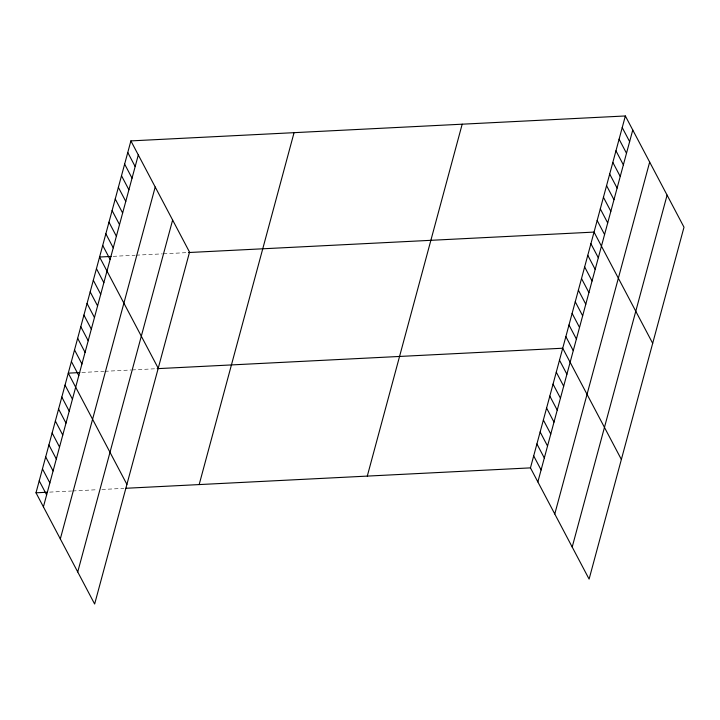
<?xml version="1.0" encoding="UTF-8"?>
<svg xmlns="http://www.w3.org/2000/svg" width="720" height="720" viewBox="0 0 720 720"><rect width="100%" height="100%" fill="white"/><g stroke="black" fill="none" stroke-linecap="round" stroke-linejoin="round"><path stroke-width="0.54" stroke-dasharray="3.6 2.7" d="M113.175 256.338L135.144 255.231M136.188 255.177L162.333 253.863M163.386 253.809L188.487 252.54M81.864 372.465L103.824 371.358M104.877 371.304L131.022 369.99M132.066 369.936L156.123 368.721M49.599 492.12L71.559 491.013M72.612 490.959L97.713 489.69M101.898 489.483L123.858 488.376"/><path stroke-width="1.08" d="M130.896 140.895L189.54 252.126L94.644 604.035L36 492.804L130.896 140.895L625.356 115.965L684 227.196L589.104 579.105L530.46 467.874L625.356 115.965M43.407 506.853L138.303 154.944M60.318 538.92L155.205 187.011M77.733 571.959L172.629 220.05M199.17 484.578L294.066 132.669M367.29 476.1L462.186 124.191M537.867 481.923L632.763 130.014M554.778 513.99L649.665 162.081M572.202 547.038L667.089 195.129M111.087 256.446L99.576 257.022L158.22 368.253M188.487 252.54L594.036 232.092L652.689 343.332M79.767 372.573L68.265 373.149L126.909 484.389M157.176 368.667L562.725 348.228L621.369 459.459M36 492.804L47.502 492.219M125.955 488.268L530.46 467.874M622.224 127.575L629.631 141.624M619.092 139.194L626.499 153.243M615.96 150.804L623.367 164.853M612.828 162.414L620.235 176.463M609.696 174.033L617.103 188.082M606.564 185.643L613.971 199.692M603.432 197.253L610.839 211.302M600.3 208.872L607.707 222.921M597.168 220.482L604.575 234.531M590.904 243.711L598.311 257.76M587.772 255.321L595.179 269.37M584.649 266.931L592.047 280.98M581.517 278.55L588.924 292.599M578.385 290.16L585.792 304.209M575.253 301.77L582.66 315.819M572.121 313.389L579.528 327.438M568.989 324.999L576.396 339.048M565.857 336.609L573.264 350.658M559.494 360.189L566.901 374.238M556.272 372.159L563.679 386.199M553.041 384.12L560.448 398.169M549.819 396.09L557.226 410.13M546.597 408.051L553.995 422.1M543.366 420.012L550.773 434.061M540.144 431.982L547.542 446.031M536.913 443.943L544.32 457.992M533.691 455.913L541.098 469.953M127.764 152.505L135.171 166.554M124.632 164.115L132.039 178.164M121.5 175.734L128.907 189.783M118.368 187.344L125.775 201.393M115.236 198.954L122.643 213.003M112.104 210.573L119.511 224.622M108.972 222.183L116.379 236.232M105.84 233.793L113.247 247.842M102.708 245.412L110.115 259.461M96.444 268.632L103.851 282.681M93.312 280.251L100.719 294.3M90.18 291.861L97.587 305.91M87.048 303.471L94.455 317.52M83.925 315.09L91.323 329.139M80.793 326.7L88.2 340.749M77.661 338.31L85.068 352.359M74.529 349.929L81.936 363.978M71.397 361.539L78.804 375.588M65.034 385.119L72.441 399.168M61.812 397.08L69.219 411.129M58.581 409.05L65.988 423.099M55.359 421.011L62.766 435.06M52.128 432.981L59.535 447.021M48.906 444.942L56.313 458.991M45.675 456.903L53.082 470.952M42.453 468.873L49.86 482.922M39.222 480.834L46.629 494.883"/></g></svg>
